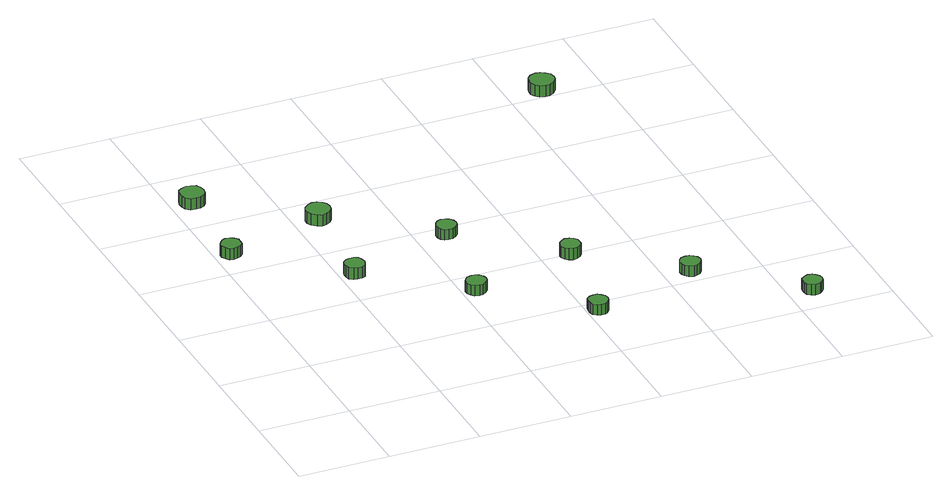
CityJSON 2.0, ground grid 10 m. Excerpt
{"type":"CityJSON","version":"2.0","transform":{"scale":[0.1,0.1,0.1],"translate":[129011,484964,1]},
"CityObjects":{
"tree1":{"type":"SolitaryVegetationObject","attributes":{"function":"something"},"geometry":[{"type":"MultiSurface","lod":"1","boundaries":[[[0,1,2,3,4,5,6,7,8,9,10,11,12,13,14]],[[15,16,17,18,19,20,21,22,23,24,25,26,27,28,29]],[[0,29,28,1]],[[1,28,27,2]],[[2,27,26,3]],[[3,26,25,4]],[[4,25,24,5]],[[5,24,23,6]],[[6,23,22,7]],[[7,22,21,8]],[[8,21,20,9]],[[9,20,19,10]],[[10,19,18,11]],[[11,18,17,12]],[[12,17,16,13]],[[13,16,15,14]],[[14,15,29,0]]]}]},
"tree2":{"type":"SolitaryVegetationObject","attributes":{"function":"something"},"geometry":[{"type":"MultiSurface","lod":"1","boundaries":[[[30,31,32,33,34,35,36,37,38,39,40,41,42,43,44]],[[45,46,47,48,49,50,51,52,53,54,55,56,57,58,59]],[[30,59,58,31]],[[31,58,57,32]],[[32,57,56,33]],[[33,56,55,34]],[[34,55,54,35]],[[35,54,53,36]],[[36,53,52,37]],[[37,52,51,38]],[[38,51,50,39]],[[39,50,49,40]],[[40,49,48,41]],[[41,48,47,42]],[[42,47,46,43]],[[43,46,45,44]],[[44,45,59,30]]]}]},
"tree3":{"type":"SolitaryVegetationObject","attributes":{"function":"something"},"geometry":[{"type":"MultiSurface","lod":"1","boundaries":[[[60,61,62,63,64,65,66,67,68,69,70,71,72,73,74]],[[75,76,77,78,79,80,81,82,83,84,85,86,87,88,89]],[[60,89,88,61]],[[61,88,87,62]],[[62,87,86,63]],[[63,86,85,64]],[[64,85,84,65]],[[65,84,83,66]],[[66,83,82,67]],[[67,82,81,68]],[[68,81,80,69]],[[69,80,79,70]],[[70,79,78,71]],[[71,78,77,72]],[[72,77,76,73]],[[73,76,75,74]],[[74,75,89,60]]]}]},
"tree4":{"type":"SolitaryVegetationObject","attributes":{"function":"something"},"geometry":[{"type":"MultiSurface","lod":"1","boundaries":[[[90,91,92,93,94,95,96,97,98,99,100,101,102,103,104]],[[105,106,107,108,109,110,111,112,113,114,115,116,117,118,119]],[[90,119,118,91]],[[91,118,117,92]],[[92,117,116,93]],[[93,116,115,94]],[[94,115,114,95]],[[95,114,113,96]],[[96,113,112,97]],[[97,112,111,98]],[[98,111,110,99]],[[99,110,109,100]],[[100,109,108,101]],[[101,108,107,102]],[[102,107,106,103]],[[103,106,105,104]],[[104,105,119,90]]]}]},
"tree5":{"type":"SolitaryVegetationObject","attributes":{"function":"something"},"geometry":[{"type":"MultiSurface","lod":"1","boundaries":[[[120,121,122,123,124,125,126,127,128,129,130,131,132,133,134]],[[135,136,137,138,139,140,141,142,143,144,145,146,147,148,149]],[[120,149,148,121]],[[121,148,147,122]],[[122,147,146,123]],[[123,146,145,124]],[[124,145,144,125]],[[125,144,143,126]],[[126,143,142,127]],[[127,142,141,128]],[[128,141,140,129]],[[129,140,139,130]],[[130,139,138,131]],[[131,138,137,132]],[[132,137,136,133]],[[133,136,135,134]],[[134,135,149,120]]]}]},
"tree6":{"type":"SolitaryVegetationObject","attributes":{"function":"something"},"geometry":[{"type":"MultiSurface","lod":"1","boundaries":[[[150,151,152,153,154,155,156,157,158,159,160,161,162,163,164]],[[165,166,167,168,169,170,171,172,173,174,175,176,177,178,179]],[[150,179,178,151]],[[151,178,177,152]],[[152,177,176,153]],[[153,176,175,154]],[[154,175,174,155]],[[155,174,173,156]],[[156,173,172,157]],[[157,172,171,158]],[[158,171,170,159]],[[159,170,169,160]],[[160,169,168,161]],[[161,168,167,162]],[[162,167,166,163]],[[163,166,165,164]],[[164,165,179,150]]]}]},
"tree7":{"type":"SolitaryVegetationObject","attributes":{"function":"something"},"geometry":[{"type":"MultiSurface","lod":"1","boundaries":[[[180,181,182,183,184,185,186,187,188,189,190,191,192,193,194]],[[195,196,197,198,199,200,201,202,203,204,205,206,207,208,209]],[[180,209,208,181]],[[181,208,207,182]],[[182,207,206,183]],[[183,206,205,184]],[[184,205,204,185]],[[185,204,203,186]],[[186,203,202,187]],[[187,202,201,188]],[[188,201,200,189]],[[189,200,199,190]],[[190,199,198,191]],[[191,198,197,192]],[[192,197,196,193]],[[193,196,195,194]],[[194,195,209,180]]]}]},
"tree8":{"type":"SolitaryVegetationObject","attributes":{"function":"something"},"geometry":[{"type":"MultiSurface","lod":"1","boundaries":[[[210,211,212,213,214,215,216,217,218,219,220,221,222,223,224]],[[225,226,227,228,229,230,231,232,233,234,235,236,237,238,239]],[[210,239,238,211]],[[211,238,237,212]],[[212,237,236,213]],[[213,236,235,214]],[[214,235,234,215]],[[215,234,233,216]],[[216,233,232,217]],[[217,232,231,218]],[[218,231,230,219]],[[219,230,229,220]],[[220,229,228,221]],[[221,228,227,222]],[[222,227,226,223]],[[223,226,225,224]],[[224,225,239,210]]]}]},
"tree9":{"type":"SolitaryVegetationObject","attributes":{"function":"something"},"geometry":[{"type":"MultiSurface","lod":"1","boundaries":[[[240,241,242,243,244,245,246,247,248,249,250,251,252,253,254]],[[255,256,257,258,259,260,261,262,263,264,265,266,267,268,269]],[[240,269,268,241]],[[241,268,267,242]],[[242,267,266,243]],[[243,266,265,244]],[[244,265,264,245]],[[245,264,263,246]],[[246,263,262,247]],[[247,262,261,248]],[[248,261,260,249]],[[249,260,259,250]],[[250,259,258,251]],[[251,258,257,252]],[[252,257,256,253]],[[253,256,255,254]],[[254,255,269,240]]]}]},
"tree10":{"type":"SolitaryVegetationObject","attributes":{"function":"something"},"geometry":[{"type":"MultiSurface","lod":"1","boundaries":[[[270,271,272,273,274,275,276,277,278,279,280,281,282,283,284]],[[285,286,287,288,289,290,291,292,293,294,295,296,297,298,299]],[[270,299,298,271]],[[271,298,297,272]],[[272,297,296,273]],[[273,296,295,274]],[[274,295,294,275]],[[275,294,293,276]],[[276,293,292,277]],[[277,292,291,278]],[[278,291,290,279]],[[279,290,289,280]],[[280,289,288,281]],[[281,288,287,282]],[[282,287,286,283]],[[283,286,285,284]],[[284,285,299,270]]]}]},
"tree11":{"type":"SolitaryVegetationObject","attributes":{"function":"something"},"geometry":[{"type":"MultiSurface","lod":"1","boundaries":[[[300,301,302,303,304,305,306,307,308,309,310,311,312,313,314]],[[315,316,317,318,319,320,321,322,323,324,325,326,327,328,329]],[[300,329,328,301]],[[301,328,327,302]],[[302,327,326,303]],[[303,326,325,304]],[[304,325,324,305]],[[305,324,323,306]],[[306,323,322,307]],[[307,322,321,308]],[[308,321,320,309]],[[309,320,319,310]],[[310,319,318,311]],[[311,318,317,312]],[[312,317,316,313]],[[313,316,315,314]],[[314,315,329,300]]]}]}
},
"vertices":[
[25,330,20],[25,334,20],[22,338,20],[18,340,20],[13,341,20],[9,339,20],[6,336,20],[4,332,20],[4,328,20],[6,324,20],[9,320,20],[13,319,20],[18,320,20],[22,322,20],[25,325,20],[25,325,7],[22,322,7],[18,320,7],[13,319,7],[9,320,7],[6,324,7],[4,328,7],[4,332,7],[6,336,7],[9,339,7],[13,341,7],[18,340,7],[22,338,7],[25,334,7],[25,330,7],
[37,448,15],[36,453,15],[33,458,15],[28,460,15],[23,461,15],[17,459,15],[13,456,15],[11,451,15],[11,445,15],[13,440,15],[17,436,15],[23,435,15],[28,435,15],[33,438,15],[36,442,15],[36,442,2],[33,438,2],[28,435,2],[23,435,2],[17,436,2],[13,440,2],[11,445,2],[11,451,2],[13,456,2],[17,459,2],[23,461,2],[28,460,2],[33,458,2],[36,453,2],[37,448,2],
[123,241,21],[122,246,21],[120,250,21],[116,252,21],[111,252,21],[107,251,21],[103,248,21],[102,244,21],[102,239,21],[103,235,21],[107,232,21],[111,231,21],[116,231,21],[120,233,21],[122,237,21],[122,237,8],[120,233,8],[116,231,8],[111,231,8],[107,232,8],[103,235,8],[102,239,8],[102,244,8],[103,248,8],[107,251,8],[111,252,8],[116,252,8],[120,250,8],[122,246,8],[123,241,8],
[138,362,18],[137,367,18],[134,371,18],[129,374,18],[124,375,18],[119,373,18],[114,369,18],[112,364,18],[112,359,18],[114,354,18],[119,350,18],[124,348,18],[129,349,18],[134,352,18],[137,356,18],[137,356,5],[134,352,5],[129,349,5],[124,348,5],[119,350,5],[114,354,5],[112,359,5],[112,364,5],[114,369,5],[119,373,5],[124,375,5],[129,374,5],[134,371,5],[137,367,5],[138,362,5],
[221,159,22],[220,163,22],[217,167,22],[213,169,22],[209,169,22],[204,168,22],[201,165,22],[199,161,22],[199,156,22],[201,152,22],[204,149,22],[209,148,22],[213,148,22],[217,151,22],[220,154,22],[220,154,10],[217,151,10],[213,148,10],[209,148,10],[204,149,10],[201,152,10],[199,156,10],[199,161,10],[201,165,10],[204,168,10],[209,169,10],[213,169,10],[217,167,10],[220,163,10],[221,159,10],
[241,279,19],[240,283,19],[237,287,19],[233,289,19],[228,290,19],[224,288,19],[221,285,19],[219,281,19],[219,276,19],[221,272,19],[224,269,19],[228,268,19],[233,268,19],[237,271,19],[240,274,19],[240,274,7],[237,271,7],[233,268,7],[228,268,7],[224,269,7],[221,272,7],[219,276,7],[219,281,7],[221,285,7],[224,288,7],[228,290,7],[233,289,7],[237,287,7],[240,283,7],[241,279,7],
[317,71,23],[316,76,23],[313,79,23],[310,82,23],[305,82,23],[301,81,23],[297,78,23],[296,74,23],[296,69,23],[297,65,23],[301,62,23],[305,61,23],[310,61,23],[313,63,23],[316,67,23],[316,67,11],[313,63,11],[310,61,11],[305,61,11],[301,62,11],[297,65,11],[296,69,11],[296,74,11],[297,78,11],[301,81,11],[305,82,11],[310,82,11],[313,79,11],[316,76,11],[317,71,11],
[337,188,22],[337,192,22],[334,196,22],[330,198,22],[325,199,22],[321,197,22],[318,194,22],[316,190,22],[316,186,22],[318,182,22],[321,179,22],[325,177,22],[330,178,22],[334,180,22],[337,184,22],[337,184,9],[334,180,9],[330,178,9],[325,177,9],[321,179,9],[318,182,9],[316,186,9],[316,190,9],[318,194,9],[321,197,9],[325,199,9],[330,198,9],[334,196,9],[337,192,9],[337,188,9],
[434,105,23],[433,110,23],[430,113,23],[426,116,23],[422,116,23],[417,115,23],[414,112,23],[412,107,23],[412,103,23],[414,99,23],[417,96,23],[422,94,23],[426,95,23],[430,97,23],[433,101,23],[433,101,11],[430,97,11],[426,95,11],[422,94,11],[417,96,11],[414,99,11],[412,103,11],[412,107,11],[414,112,11],[417,115,11],[422,116,11],[426,116,11],[430,113,11],[433,110,11],[434,105,11],
[530,18,25],[529,22,25],[526,26,25],[523,28,25],[518,29,25],[514,27,25],[510,24,25],[509,20,25],[509,16,25],[510,12,25],[514,9,25],[518,7,25],[523,8,25],[526,10,25],[529,14,25],[529,14,13],[526,10,13],[523,8,13],[518,7,13],[514,9,13],[510,12,13],[509,16,13],[509,20,13],[510,24,13],[514,27,13],[518,29,13],[523,28,13],[526,26,13],[529,22,13],[530,18,13],
[447,501,23],[446,507,23],[442,511,23],[437,514,23],[432,515,23],[426,513,23],[422,509,23],[420,504,23],[420,498,23],[422,493,23],[426,489,23],[432,488,23],[437,488,23],[442,491,23],[446,496,23],[446,496,10],[442,491,10],[437,488,10],[432,488,10],[426,489,10],[422,493,10],[420,498,10],[420,504,10],[422,509,10],[426,513,10],[432,515,10],[437,514,10],[442,511,10],[446,507,10],[447,501,10]
]}
